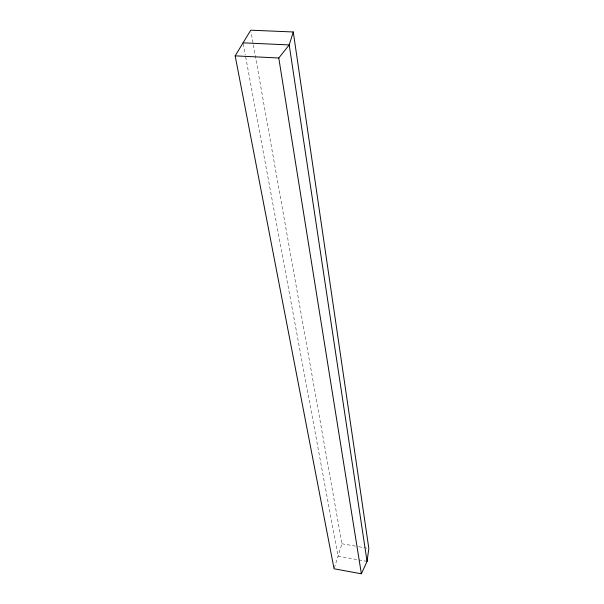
<?xml version="1.0" encoding="UTF-8"?>
<svg xmlns="http://www.w3.org/2000/svg" width="604" height="604" viewBox="0 0 604 604"><rect width="100%" height="100%" fill="white"/><g stroke="black" fill="none" stroke-linecap="round" stroke-linejoin="round"><path stroke-width="0.45" stroke-dasharray="3.02 2.27" d="M334.329 567.941L341.955 543.759L251.083 32.057M341.955 543.759L357.711 546.537M358.64 546.703L368.84 548.508M367.058 561.38L338.044 556.156L245.473 55.817M243.238 43.767L245.299 54.889"/><path stroke-width="0.91" d="M367.058 561.38L368.84 548.508L293.272 31.974L250.751 30.2L235.16 55.862L334.057 568.787L361.373 573.8L367.058 561.38L289.203 44.938L293.272 31.974M361.373 573.8L278.776 57.999L289.203 44.938L243.072 42.846M235.16 55.862L278.776 57.999"/></g></svg>
